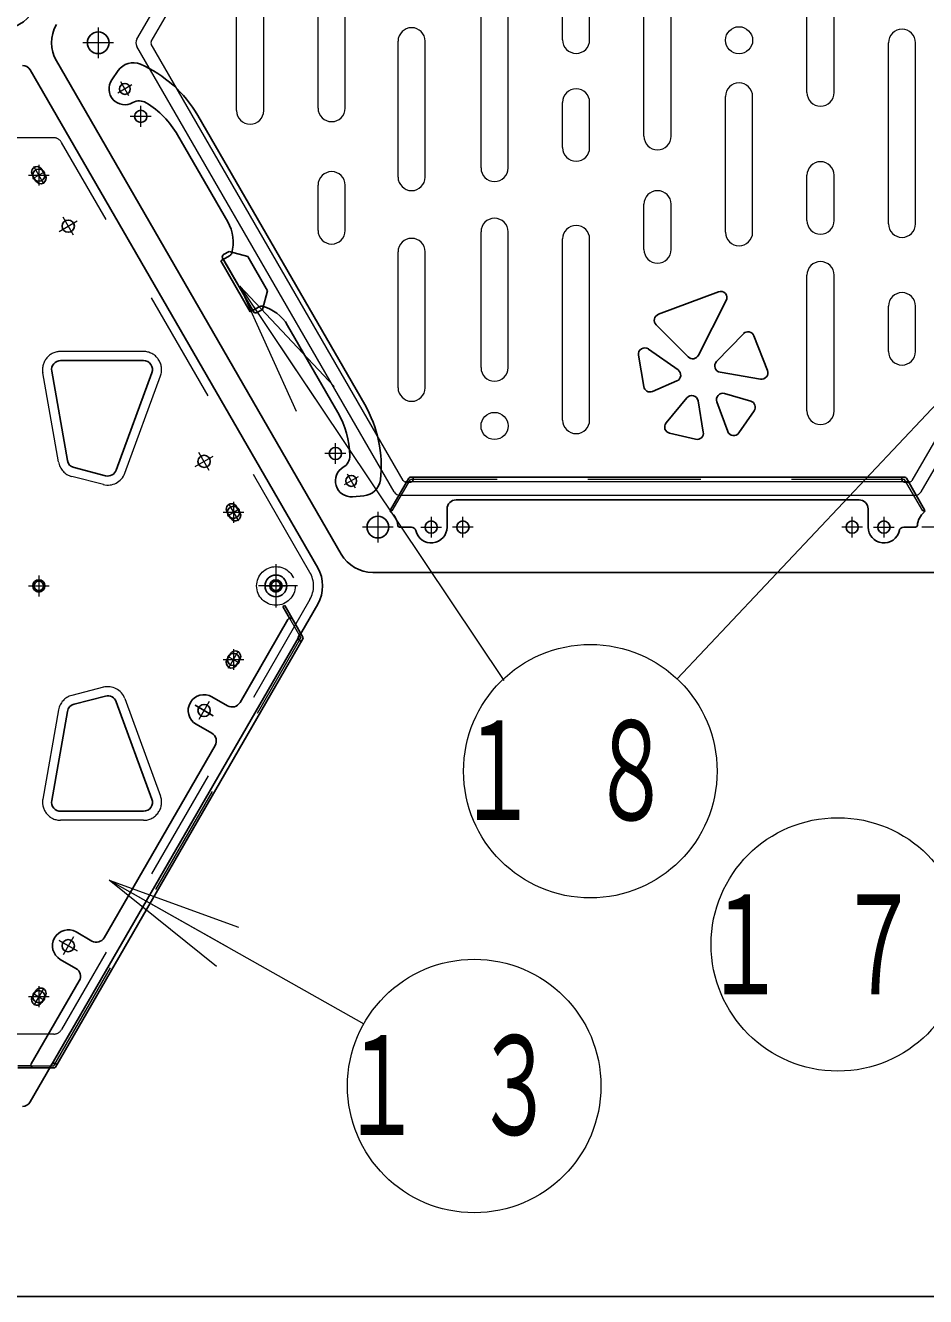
# Model space of a CAD drawing. Units: millimetres on the paper, scale 1:50. Extents: x -385 to 840, y 0 to 267.
# Drawn here: x 115.76 to 135.65, y 167.1 to 195.19 of the extents above; entities that cross this region are included whole.
import ezdxf

# ---------------------------------------------------------------- set-up
doc = ezdxf.new("R2010")
doc.units = ezdxf.units.MM
doc.linetypes.add('USER1', pattern=[4.5, 2.5, -2])
doc.linetypes.add('USER2', pattern=[6, 3, -1, 1, -1])
doc.layers.add('1_50', color=7, linetype='Continuous', lineweight=25)
doc.styles.add('ＭＳ ゴシック', font='')
doc.styles.get('ＭＳ ゴシック').set_extended_font_data('MS Gothic')

msp = doc.modelspace()

# ---------------------------------------------------------------- linework, layer by layer
at = {"layer": '1_50', "color": 131, "lineweight": 13}
for p, q in [((118.227, 194.884), (123.908, 204.724)), ((118.544, 194.834), (124.11, 204.474)), ((123.908, 184.884), (118.227, 194.724)), ((124.11, 185.134), (118.544, 194.774)), ((140.911, 194.774), (135.345, 185.134)), ((141.228, 194.724), (135.547, 184.884)), ((135.293, 185.104), (124.162, 185.104)), ((135.409, 184.804), (124.047, 184.804))]:
    msp.add_line(p, q, dxfattribs=at)
at = {"layer": '1_50', "lineweight": 13}
for p, q in [((127.628, 194.869), (127.628, 198.869)), ((128.228, 194.869), (128.228, 198.869)), ((133.028, 193.705), (133.028, 197.705)), ((133.628, 193.705), (133.628, 197.705)), ((129.428, 192.74), (129.428, 196.74)), ((130.028, 192.74), (130.028, 196.74)), ((120.428, 193.304), (120.428, 196.304)), ((121.028, 193.304), (121.028, 196.304)), ((122.228, 193.361), (122.228, 196.361)), ((122.828, 193.361), (122.828, 196.361)), ((125.828, 192.038), (125.828, 196.038)), ((126.428, 192.038), (126.428, 196.038)), ((123.995, 191.837), (123.995, 194.837)), ((124.595, 191.837), (124.595, 194.837)), ((134.828, 190.804), (134.828, 194.804)), ((135.428, 190.804), (135.428, 194.804)), ((131.228, 190.617), (131.228, 193.617)), ((131.828, 190.617), (131.828, 193.617)), ((127.628, 192.487), (127.628, 193.487)), ((128.228, 192.487), (128.228, 193.487)), ((133.028, 190.876), (133.028, 191.876)), ((133.628, 190.876), (133.628, 191.876)), ((122.228, 190.657), (122.228, 191.657)), ((122.828, 190.657), (122.828, 191.657)), ((129.428, 190.236), (129.428, 191.236)), ((130.028, 190.236), (130.028, 191.236)), ((125.828, 187.626), (125.828, 190.626)), ((126.428, 187.626), (126.428, 190.626)), ((127.628, 186.469), (127.628, 190.469)), ((128.228, 186.469), (128.228, 190.469)), ((123.995, 187.183), (123.995, 190.183)), ((124.595, 187.183), (124.595, 190.183)), ((133.028, 186.669), (133.028, 189.669)), ((133.628, 186.669), (133.628, 189.669)), ((120.498, 189.427), (122.167, 186.934)), ((120.498, 189.427), (122.582, 187.212)), ((121.751, 186.656), (120.498, 189.427)), ((120.498, 189.427), (126.329, 180.716)), ((138.446, 189.539), (130.163, 180.749)), ((134.828, 187.984), (134.828, 188.984)), ((135.428, 187.984), (135.428, 188.984)), ((117.614, 176.301), (120.228, 174.828)), ((117.614, 176.301), (120.473, 175.264)), ((119.982, 174.393), (117.614, 176.301)), ((117.614, 176.301), (123.239, 173.132))]:
    msp.add_line(p, q, dxfattribs=at)
at = {"layer": '1_50', "linetype": 'USER2', "lineweight": 13}
for p, q in [((117.372, 195.144), (117.372, 194.464)), ((117.712, 194.804), (117.032, 194.804)), ((123.55, 184.444), (123.55, 183.764)), ((123.89, 184.104), (123.21, 184.104)), ((136.245, 184.104), (135.565, 184.104)), ((121.298, 183.283), (121.298, 182.326)), ((121.777, 182.804), (120.915, 182.804))]:
    msp.add_line(p, q, dxfattribs=at)
at = {"layer": '1_50', "color": 131}
for p, q in [((122.742, 183.504), (116.449, 194.404)), ((122.222, 183.204), (115.871, 194.204)), ((129.747, 188.805), (131.073, 189.302)), ((131.247, 189.107), (130.631, 187.899)), ((130.407, 187.864), (129.697, 188.575)), ((131.03, 187.759), (131.627, 188.377)), ((131.858, 188.331), (132.156, 187.563)), ((129.423, 187.207), (129.307, 187.901)), ((129.526, 188.038), (130.181, 187.575)), ((118.372, 187.783), (116.542, 187.783)), ((116.691, 185.576), (116.345, 187.548)), ((117.772, 185.363), (118.56, 187.514)), ((130.155, 187.332), (129.616, 187.101)), ((132.003, 187.374), (131.108, 187.524)), ((131.207, 187.053), (131.787, 186.885)), ((129.917, 186.405), (130.378, 186.961)), ((130.624, 186.895), (130.739, 186.204)), ((131.28, 186.215), (131.037, 186.87)), ((131.863, 186.671), (131.526, 186.185)), ((130.569, 186.045), (129.993, 186.179)), ((117.535, 185.238), (116.839, 185.417)), ((123.435, 183.104), (136.021, 183.104)), ((122.222, 182.404), (115.871, 171.404)), ((117.535, 180.37), (116.839, 180.191)), ((116.691, 180.032), (116.345, 178.06)), ((117.772, 180.245), (118.56, 178.094)), ((118.372, 177.826), (116.542, 177.826))]:
    msp.add_line(p, q, dxfattribs=at)
at = {"layer": '1_50', "color": 70}
for p, q in [((117.673, 193.983), (117.815, 194.189)), ((123.258, 186.81), (119.57, 193.199)), ((119.125, 192.769), (120.234, 190.848)), ((115.996, 191.749), (115.916, 191.887)), ((116.203, 191.869), (116.123, 192.007)), ((120.275, 190.097), (120.081, 189.985)), ((120.731, 188.859), (120.081, 189.985)), ((120.786, 188.891), (120.136, 190.017)), ((120.925, 188.972), (120.731, 188.859)), ((122.664, 186.639), (121.555, 188.56)), ((122.989, 184.775), (123.239, 184.795)), ((120.423, 184.56), (120.503, 184.421)), ((120.216, 184.44), (120.296, 184.301)), ((120.216, 181.169), (120.296, 181.307)), ((120.423, 181.049), (120.503, 181.187)), ((115.996, 173.86), (115.916, 173.721)), ((116.203, 173.74), (116.123, 173.601))]:
    msp.add_line(p, q, dxfattribs=at)
at = {"layer": '1_50', "color": 190, "linetype": 'USER2', "lineweight": 13}
for p, q in [((118.117, 193.874), (117.805, 193.694)), ((118.051, 193.628), (117.871, 193.94)), ((123.117, 185.214), (122.805, 185.034)), ((122.871, 185.28), (123.051, 184.968))]:
    msp.add_line(p, q, dxfattribs=at)
at = {"layer": '1_50', "color": 2, "linetype": 'USER2', "lineweight": 13}
for p, q in [((118.311, 192.948), (118.311, 193.408)), ((118.541, 193.178), (118.081, 193.178)), ((116.06, 192.108), (116.06, 191.648)), ((115.83, 191.878), (116.29, 191.878)), ((116.51, 190.637), (116.909, 190.867)), ((116.825, 190.553), (116.595, 190.951)), ((122.611, 185.5), (122.611, 185.96)), ((119.51, 185.441), (119.909, 185.671)), ((119.825, 185.357), (119.595, 185.755)), ((122.841, 185.73), (122.381, 185.73)), ((120.36, 184.66), (120.36, 184.2)), ((120.13, 184.43), (120.59, 184.43)), ((124.728, 184.334), (124.728, 183.874)), ((124.728, 184.334), (124.728, 183.874)), ((125.428, 183.874), (125.428, 184.334)), ((134.028, 183.874), (134.028, 184.334)), ((134.728, 184.334), (134.728, 183.874)), ((134.728, 184.334), (134.728, 183.874)), ((124.498, 184.104), (124.958, 184.104)), ((124.498, 184.104), (124.958, 184.104)), ((125.658, 184.104), (125.198, 184.104)), ((134.258, 184.104), (133.798, 184.104)), ((134.498, 184.104), (134.958, 184.104)), ((134.498, 184.104), (134.958, 184.104)), ((116.06, 183.034), (116.06, 182.574)), ((121.298, 183.034), (121.298, 182.574)), ((115.83, 182.804), (116.29, 182.804)), ((121.068, 182.804), (121.528, 182.804)), ((120.13, 181.178), (120.59, 181.178)), ((120.36, 181.408), (120.36, 180.948)), ((119.909, 179.937), (119.51, 180.167)), ((119.51, 180.167), (119.909, 179.937)), ((119.825, 180.251), (119.595, 179.853)), ((119.825, 180.251), (119.595, 179.853)), ((116.909, 174.741), (116.51, 174.971)), ((116.51, 174.971), (116.909, 174.741)), ((116.825, 175.055), (116.595, 174.657)), ((116.825, 175.055), (116.595, 174.657)), ((116.06, 173.96), (116.06, 173.5)), ((115.83, 173.73), (116.29, 173.73))]:
    msp.add_line(p, q, dxfattribs=at)
at = {"layer": '1_50', "color": 4, "linetype": 'USER1', "lineweight": 13}
for p, q in [((116.391, 192.704), (115.563, 192.704)), ((122.049, 183.104), (116.564, 192.604)), ((118.372, 187.983), (116.542, 187.983)), ((116.494, 185.542), (116.148, 187.513)), ((117.96, 185.294), (118.747, 187.445)), ((117.485, 185.044), (116.789, 185.224)), ((122.049, 182.504), (116.564, 173.004)), ((117.485, 180.564), (116.789, 180.385)), ((117.96, 180.314), (118.747, 178.163)), ((116.494, 180.067), (116.148, 178.095)), ((118.372, 177.626), (116.542, 177.626)), ((116.391, 172.904), (115.563, 172.904))]:
    msp.add_line(p, q, dxfattribs=at)
at = {"layer": '1_50', "color": 70, "linetype": 'USER2', "lineweight": 13}
for p, q in [((115.93, 191.803), (116.189, 191.953)), ((116.17, 191.687), (115.949, 192.069)), ((120.249, 184.621), (120.47, 184.239)), ((120.23, 184.355), (120.489, 184.505)), ((120.23, 181.253), (120.489, 181.103)), ((120.249, 180.987), (120.47, 181.369)), ((116.17, 173.921), (115.949, 173.539)), ((115.93, 173.805), (116.189, 173.655))]:
    msp.add_line(p, q, dxfattribs=at)
at = {"layer": '1_50', "color": 40}
for p, q in [((120.264, 190.195), (120.143, 190.125)), ((120.674, 190.085), (120.264, 190.195)), ((120.801, 188.865), (120.121, 190.043)), ((121.114, 189.323), (120.674, 190.085)), ((121.114, 189.323), (121.004, 188.913)), ((121.004, 188.913), (120.883, 188.843))]:
    msp.add_line(p, q, dxfattribs=at)
at = {"layer": '1_50', "color": 190}
for p, q in [((123.829, 184.488), (124.231, 185.184)), ((123.829, 184.488), (124.231, 185.184)), ((124.269, 185.098), (124.205, 185.098)), ((124.269, 185.098), (124.205, 185.098)), ((135.189, 185.204), (124.266, 185.204)), ((135.189, 185.204), (124.266, 185.204)), ((124.329, 185.158), (124.329, 185.204)), ((124.329, 185.158), (124.329, 185.204)), ((135.126, 185.158), (135.126, 185.204)), ((135.126, 185.158), (135.126, 185.204)), ((135.186, 185.098), (135.251, 185.098)), ((135.186, 185.098), (135.251, 185.098)), ((135.626, 184.488), (135.224, 185.184)), ((135.626, 184.488), (135.224, 185.184)), ((134.178, 184.704), (125.278, 184.704)), ((134.178, 184.704), (125.278, 184.704)), ((125.078, 184.104), (125.078, 184.504)), ((125.078, 184.104), (125.078, 184.504)), ((134.378, 184.104), (134.378, 184.504)), ((134.378, 184.104), (134.378, 184.504)), ((124.028, 184.104), (124.289, 184.104)), ((124.028, 184.104), (124.289, 184.104)), ((135.427, 184.104), (135.166, 184.104)), ((135.427, 184.104), (135.166, 184.104)), ((121.451, 182.347), (121.491, 182.37)), ((121.451, 182.347), (121.599, 182.092)), ((121.491, 182.37), (121.893, 181.674)), ((121.564, 182.064), (120.504, 180.229)), ((121.799, 181.684), (121.832, 181.74)), ((116.431, 172.174), (121.893, 181.634)), ((121.821, 181.602), (121.861, 181.579)), ((120.504, 180.229), (120.954, 181.008)), ((119.885, 180.355), (120.231, 180.155)), ((119.535, 179.749), (119.881, 179.549)), ((117.504, 175.032), (119.954, 179.276)), ((116.885, 175.159), (117.231, 174.959)), ((116.535, 174.553), (116.881, 174.353)), ((115.894, 172.244), (116.954, 174.08)), ((115.593, 172.2), (115.888, 172.2)), ((115.593, 172.154), (116.397, 172.154)), ((116.341, 172.23), (116.309, 172.174)), ((116.423, 172.252), (116.463, 172.229))]:
    msp.add_line(p, q, dxfattribs=at)
at = {"layer": '1_50', "color": 190, "linetype": 'USER1', "lineweight": 13}
for p, q in [((123.869, 184.465), (124.269, 185.158)), ((123.869, 184.465), (124.269, 185.158)), ((135.186, 185.158), (124.269, 185.158)), ((135.186, 185.158), (124.269, 185.158)), ((135.586, 184.465), (135.186, 185.158)), ((135.586, 184.465), (135.186, 185.158)), ((123.869, 184.465), (123.83, 184.488)), ((123.869, 184.465), (123.83, 184.488)), ((135.586, 184.465), (135.626, 184.488)), ((135.586, 184.465), (135.626, 184.488)), ((121.599, 182.092), (121.851, 181.654)), ((116.393, 172.2), (121.851, 181.654)), ((115.888, 172.2), (116.393, 172.2))]:
    msp.add_line(p, q, dxfattribs=at)
at = {"layer": '1_50', "color": 131, "linetype": 'USER2', "lineweight": 13}
for p, q in [((116.06, 182.949), (116.06, 182.659)), ((121.298, 182.949), (121.298, 182.659)), ((115.915, 182.804), (116.205, 182.804)), ((121.153, 182.804), (121.443, 182.804))]:
    msp.add_line(p, q, dxfattribs=at)
at = {"layer": '1_50'}
msp.add_line((67.229, 167.104), (252.327, 167.104), dxfattribs=at)
at = {"layer": '1_50', "color": 131}
for centre, radius in [((117.372, 194.804), 0.24), ((123.55, 184.104), 0.24), ((116.06, 182.804), 0.105), ((121.298, 182.804), 0.24), ((121.298, 182.804), 0.105)]:
    msp.add_circle(centre, radius, dxfattribs=at)
at = {"layer": '1_50', "color": 131, "lineweight": 13}
for centre in [(131.528, 194.859), (126.128, 186.338)]:
    msp.add_circle(centre, 0.3, dxfattribs=at)
at = {"layer": '1_50', "color": 190}
for centre in [(117.961, 193.784), (122.961, 185.124)]:
    msp.add_circle(centre, 0.12, dxfattribs=at)
at = {"layer": '1_50', "color": 2}
for centre in [(118.311, 193.178), (116.06, 191.878), (116.71, 190.752), (119.71, 185.556), (122.611, 185.73), (120.36, 184.43), (124.728, 184.104), (124.728, 184.104), (125.428, 184.104), (134.028, 184.104), (134.728, 184.104), (134.728, 184.104), (116.06, 182.804), (121.298, 182.804), (120.36, 181.178), (119.71, 180.052), (119.71, 180.052), (116.71, 174.856), (116.71, 174.856), (116.06, 173.73)]:
    msp.add_circle(centre, 0.135, dxfattribs=at)
at = {"layer": '1_50', "color": 4, "linetype": 'USER1', "lineweight": 13}
msp.add_circle((121.298, 182.804), 0.427, dxfattribs=at)
at = {"layer": '1_50', "lineweight": 13}
for centre in [(128.243, 178.711), (133.71, 174.884), (125.678, 171.757)]:
    msp.add_circle(centre, 2.8, dxfattribs=at)
at = {"layer": '1_50', "color": 131}
for centre, radius, start, end in [((115.236, 195.904), 0.8, 270, 330), ((117.141, 194.804), 0.8, 150, 210), ((115.698, 194.104), 0.2, 30, 90), ((131.122, 189.171), 0.14, 332.9873, 110.556), ((129.796, 188.674), 0.14, 110.556, 225), ((131.727, 188.28), 0.14, 21.2505, 136.0051), ((129.445, 187.924), 0.14, 54.7824, 189.4623), ((130.506, 187.963), 0.14, 225, 332.9873), ((116.542, 187.583), 0.2, 90, 189.9721), ((118.372, 187.583), 0.2, 339.8945, 90), ((131.131, 187.662), 0.14, 136.0051, 260.5377), ((130.1, 187.461), 0.14, 293.1986, 54.7824), ((132.026, 187.512), 0.14, 260.5377, 21.2505), ((129.561, 187.23), 0.14, 189.4623, 293.1986), ((131.168, 186.919), 0.14, 73.8108, 200.3764), ((130.486, 186.872), 0.14, 9.4623, 140.3893), ((131.748, 186.751), 0.14, 325.3048, 73.8108), ((130.025, 186.315), 0.14, 140.3893, 256.866), ((130.601, 186.181), 0.14, 256.866, 9.4623), ((131.411, 186.264), 0.14, 200.3764, 325.3048), ((116.888, 185.611), 0.2, 189.9721, 255.5617), ((117.584, 185.432), 0.2, 255.5617, 339.8945), ((123.435, 183.904), 0.8, 210, 270), ((121.529, 182.804), 0.8, 330, 30), ((117.584, 180.177), 0.2, 20.1055, 104.4383), ((116.888, 179.997), 0.2, 104.4383, 170.0279), ((116.542, 178.026), 0.2, 170.0279, 270), ((118.372, 178.026), 0.2, 270, 20.1055), ((115.698, 171.504), 0.2, 270, 330)]:
    msp.add_arc(centre, radius, start, end, dxfattribs=at)
at = {"layer": '1_50', "lineweight": 13}
for centre, start, end in [((124.295, 194.837), 0, 180), ((135.128, 194.804), 0, 180), ((127.928, 194.869), 180, 0), ((127.928, 193.487), 0, 180), ((131.528, 193.617), 0, 180), ((133.328, 193.705), 180, 0), ((120.728, 193.304), 180, 0), ((122.528, 193.361), 180, 0), ((129.728, 192.74), 180, 0), ((127.928, 192.487), 180, 0), ((133.328, 191.876), 0, 180), ((122.528, 191.657), 0, 180), ((124.295, 191.837), 180, 0), ((126.128, 192.038), 180, 0), ((129.728, 191.236), 0, 180), ((126.128, 190.626), 0, 180), ((127.928, 190.469), 0, 180), ((133.328, 190.876), 180, 0), ((135.128, 190.804), 180, 0), ((122.528, 190.657), 180, 0), ((124.295, 190.183), 0, 180), ((131.528, 190.617), 180, 0), ((129.728, 190.236), 180, 0), ((133.328, 189.669), 0, 180), ((135.128, 188.984), 0, 180), ((135.128, 187.984), 180, 0), ((126.128, 187.626), 180, 0), ((124.295, 187.183), 180, 0), ((133.328, 186.669), 180, 0), ((127.928, 186.469), 180, 0)]:
    msp.add_arc(centre, 0.3, start, end, dxfattribs=at)
at = {"layer": '1_50', "color": 131, "lineweight": 13}
for centre, radius, start, end in [((118.365, 194.804), 0.16, 150, 210), ((118.596, 194.804), 0.06, 150, 210), ((124.162, 185.164), 0.06, 210, 270), ((135.293, 185.164), 0.06, 270, 330), ((124.047, 184.964), 0.16, 210, 270), ((135.409, 184.964), 0.16, 270, 330)]:
    msp.add_arc(centre, radius, start, end, dxfattribs=at)
at = {"layer": '1_50', "color": 70}
for centre, radius, start, end in [((118.144, 193.962), 0.4, 66.4445, 145.4509), ((117.22, 191.842), 2.713, 30, 66.4445), ((117.961, 193.784), 0.35, 145.4509, 300), ((118.281, 193.23), 0.29, 58.6944, 120), ((117.393, 191.769), 2, 30, 58.6944), ((116.02, 191.947), 0.12, 30, 210), ((116.1, 191.809), 0.12, 210, 30), ((119.454, 190.398), 0.9, 344.4775, 30), ((120.225, 190.184), 0.1, 300, 344.4775), ((120.975, 188.885), 0.1, 75.5225, 120), ((120.775, 188.11), 0.9, 30, 75.5225), ((120.909, 185.453), 2.713, 353.5555, 30), ((120.932, 185.639), 2, 1.3056, 30), ((122.641, 185.678), 0.29, 300, 1.3056), ((122.961, 185.124), 0.35, 120, 274.5491), ((123.207, 185.194), 0.4, 274.5491, 353.5555), ((120.32, 184.5), 0.12, 30, 210), ((120.4, 184.361), 0.12, 210, 30), ((120.32, 181.109), 0.12, 150, 330), ((120.4, 181.247), 0.12, 330, 150), ((116.1, 173.8), 0.12, 330, 150), ((116.02, 173.661), 0.12, 150, 330)]:
    msp.add_arc(centre, radius, start, end, dxfattribs=at)
at = {"layer": '1_50', "color": 4, "linetype": 'USER1', "lineweight": 13}
for centre, radius, start, end in [((116.391, 192.504), 0.2, 30, 90), ((116.542, 187.583), 0.4, 90, 189.9721), ((118.372, 187.583), 0.4, 339.8945, 90), ((116.888, 185.611), 0.4, 189.9721, 255.5617), ((117.584, 185.432), 0.4, 255.5617, 339.8945), ((121.529, 182.804), 0.6, 330, 30), ((117.584, 180.177), 0.4, 20.1055, 104.4383), ((116.888, 179.997), 0.4, 104.4383, 170.0279), ((116.542, 178.026), 0.4, 170.0279, 270), ((118.372, 178.026), 0.4, 270, 20.1055), ((116.391, 173.104), 0.2, 270, 330)]:
    msp.add_arc(centre, radius, start, end, dxfattribs=at)
at = {"layer": '1_50', "color": 40}
for centre, start, end in [((120.173, 190.073), 120, 210), ((120.853, 188.895), 210, 300)]:
    msp.add_arc(centre, 0.06, start, end, dxfattribs=at)
at = {"layer": '1_50', "color": 190}
for centre, radius, start, end in [((124.205, 185.058), 0.04, 90, 150), ((124.205, 185.058), 0.04, 90, 150), ((124.266, 185.164), 0.04, 90, 150), ((124.266, 185.164), 0.04, 90, 150), ((124.269, 185.158), 0.06, 270, 0), ((124.269, 185.158), 0.06, 270, 0), ((135.186, 185.158), 0.06, 180, 270), ((135.186, 185.158), 0.06, 180, 270), ((135.189, 185.164), 0.04, 30, 90), ((135.189, 185.164), 0.04, 30, 90), ((135.251, 185.058), 0.04, 30, 90), ((135.251, 185.058), 0.04, 30, 90), ((125.278, 184.504), 0.2, 90, 180), ((125.278, 184.504), 0.2, 90, 180), ((134.178, 184.504), 0.2, 0, 90), ((134.178, 184.504), 0.2, 0, 90), ((123.864, 184.468), 0.04, 150, 229.1931), ((123.864, 184.468), 0.04, 150, 229.1931), ((123.55, 184.104), 0.44, 4.7802, 49.1931), ((123.55, 184.104), 0.44, 4.7802, 49.1931), ((135.905, 184.104), 0.44, 130.8069, 175.2198), ((135.905, 184.104), 0.44, 130.8069, 175.2198), ((135.592, 184.468), 0.04, 310.8069, 30), ((135.592, 184.468), 0.04, 310.8069, 30), ((124.028, 184.144), 0.04, 184.7802, 270), ((124.028, 184.144), 0.04, 184.7802, 270), ((124.289, 184.004), 0.1, 12.8396, 90), ((124.289, 184.004), 0.1, 12.8396, 90), ((124.728, 184.104), 0.35, 192.8396, 0), ((124.728, 184.104), 0.35, 192.8396, 0), ((134.728, 184.104), 0.35, 180, 347.1604), ((134.728, 184.104), 0.35, 180, 347.1604), ((135.166, 184.004), 0.1, 90, 167.1604), ((135.166, 184.004), 0.1, 90, 167.1604), ((135.427, 184.144), 0.04, 270, 355.2198), ((135.427, 184.144), 0.04, 270, 355.2198), ((121.616, 182.034), 0.06, 30, 150), ((121.797, 181.76), 0.04, 330, 30), ((121.851, 181.654), 0.06, 150, 240), ((121.858, 181.654), 0.04, 330, 30), ((119.71, 180.052), 0.35, 60, 240), ((120.331, 180.329), 0.2, 240, 330), ((119.781, 179.376), 0.2, 330, 60), ((116.71, 174.856), 0.35, 60, 240), ((117.331, 175.132), 0.2, 240, 330), ((116.781, 174.18), 0.2, 330, 60), ((115.946, 172.214), 0.06, 150, 270), ((116.274, 172.194), 0.04, 270, 330), ((116.393, 172.2), 0.06, 60, 150), ((116.397, 172.194), 0.04, 270, 330)]:
    msp.add_arc(centre, radius, start, end, dxfattribs=at)

# ---------------------------------------------------------------- texts
at = {"layer": '1_50', "char_height": 2.199, "attachment_point": 5, "style": 'ＭＳ ゴシック'}
for s, insert in [('\\T1.64;\\W0.6;１８', (128.243, 178.711)), ('\\T1.64;\\W0.6;１７', (133.71, 174.884)), ('\\T1.64;\\W0.6;１３', (125.678, 171.757))]:
    msp.add_mtext(s, dxfattribs=dict(at, insert=insert))

doc.saveas('drawing.dxf')
